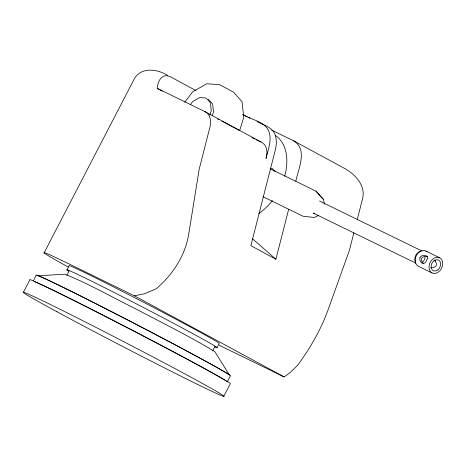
<?xml version="1.0" encoding="UTF-8"?>
<svg xmlns="http://www.w3.org/2000/svg" width="466" height="466" viewBox="0 0 466 466"><rect width="100%" height="100%" fill="white"/><g stroke="black" fill="none" stroke-linecap="round" stroke-linejoin="round"><path stroke-width="0.7" d="M162.343 91.126L157.269 88.377C157.584 83.565 159.285 78.02 164.09 75.975L167.207 75.69L170.498 76.803L195.976 90.602M256.993 121.603C263.727 125.255 273.239 127.323 275.493 135.81C276.728 140.254 276.507 144.926 275.464 149.382L250.877 245.687L275.901 259.236L288.646 209.333M295.823 181.216C298.118 169.205 308.131 149.545 293.673 140.843L271.661 130.096M353.851 232.86L349.366 250.428L328.309 309.185C321.103 329.346 310.315 348.032 297.669 365.251L289.951 372.707L284.126 376.918L219.247 345.265M357.259 219.509L362.822 197.724C365.396 184.647 354.376 173.55 343.722 167.946L293.673 140.843M209.857 115.044L211.238 110.652L210.382 102.817L206.141 98.029L199.658 97.58L192.662 101.582L190.25 104.751M212.327 115.644L213.51 111.881L212.653 104.046L208.413 99.264M23.3 292.485L29.795 279.955A113.18 2.371 27.4 0 1 124.003 325.932A113.18 2.371 27.4 0 1 230.408 383.559L223.913 396.088M44.084 252.916L134.109 79.237C140.767 66.591 157.537 68.945 167.743 75.486M33.272 280.957L36.197 275.319A109.621 2.295 27.4 0 1 127.445 319.851A109.621 2.295 27.4 0 1 230.501 375.666L227.251 381.928A109.621 2.295 27.4 0 0 226.208 381.136M66.941 270.018L69.108 265.836A84.701 1.777 27.4 0 1 139.614 300.25A84.701 1.777 27.4 0 1 219.241 343.372L217.074 347.554M66.883 275.278L69.044 271.101M212.811 350.642L214.972 346.465M184.711 102.287L192.732 91.761L206.718 83.758L219.684 84.655L233.583 92.181L242.058 101.751L243.77 117.415L239.641 130.596L221.938 121.143M318.47 215.496L314.259 217.471L302.999 216.218L262.853 196.623M68.153 266.96A112.941 2.365 27.4 0 1 69.096 263.948L134.336 295.799L144.291 293.819L156.372 288.728C172.74 274.457 185.503 255.403 188.8 233.629L199.215 169.106L209.706 128.016C211.558 122.308 210.917 114.153 204.679 111.491L157.269 88.377M37.973 275.82L64.774 274.194C89.006 283.782 111.828 297.151 135.28 308.603C161.918 322.775 189.144 335.998 214.913 351.731L229.447 375.124A108.438 2.272 27.4 0 0 131.697 322.076A108.438 2.272 27.4 0 0 37.105 275.563M270.833 168.308L272.214 168.482L275.464 171.855M433.951 260.616L435.774 260.867M314.626 213.317L313.286 213.108L415.841 263.162M427.724 256.69C425.586 255.869 423.134 256.44 421.654 258.216C421.177 260.191 421.777 262.41 423.512 263.575M430.724 267.397C432.71 268.084 434.865 267.286 436.217 265.742C436.7 263.773 436.094 261.548 434.364 260.383M242.967 114.42C251.436 120.304 265.707 121.131 269.237 132.42C271.8 141.21 267.898 150.029 266.016 158.51C267.874 152.755 267.216 144.606 260.902 141.944L204.679 111.491M242.751 114.648L247.283 116.861M248.576 117.49L249.869 118.125M251.856 137.528L255.083 139.101M256.376 139.736L260.902 141.944M270.018 168.715L315.989 191.153L323.567 199.512L324.336 204.178M425.918 251.063L439.764 257.826A8.487 6.413 -64 0 1 438.797 271.771A8.487 6.413 -64 0 1 429.023 266.482A8.487 6.413 -64 0 1 439.764 257.826M319.548 201.021L422.109 251.075M431.953 272.895L418.107 266.133A8.487 6.413 -64 0 1 416.808 254.78A8.487 6.413 -64 0 1 427.002 251.861M217.494 118.888L218.764 119.535M134.336 295.799L284.126 376.918M252.479 238.773L275.901 259.236M315.989 191.153L319.81 195.376M320.41 196.017L323.567 199.512M34.734 281.831A109.621 2.295 27.4 0 1 36.074 282.379M37.163 282.845A109.621 2.295 27.4 0 1 57.231 292.293M57.79 292.566A109.621 2.295 27.4 0 1 154.595 341.945A109.621 2.295 27.4 0 1 224.991 380.338M68.461 271.101A84.701 1.777 27.4 0 1 143.615 307.618A84.701 1.777 27.4 0 1 214.82 347.001M425.074 256.97A5.953 4.497 -64 0 1 422.336 262.253M415.305 261.764A6.809 5.143 -64 0 1 420.728 251.296M275.103 135.344A47.06 30.803 -61.6 0 1 284.65 176.375M272.418 200.572A47.06 30.803 -61.6 0 1 258.799 213.48M419.971 257.302L419.819 259.603L420.6 261.723L422.097 263.092L423.92 263.342L425.575 262.41L427.526 258.653L427.299 256.836L425.994 255.572L423.973 255.211L421.765 255.846L419.971 257.302M56.992 311.777A113.18 2.371 27.4 0 0 222.072 395.832A113.18 2.371 27.4 0 0 91.755 325.256A113.18 2.371 27.4 0 0 56.992 311.777M437.918 269.855A5.953 4.497 -64 0 0 438.599 260.08A5.953 4.497 -64 0 0 431.067 266.144A5.953 4.497 -64 0 0 437.918 269.855"/></g></svg>
